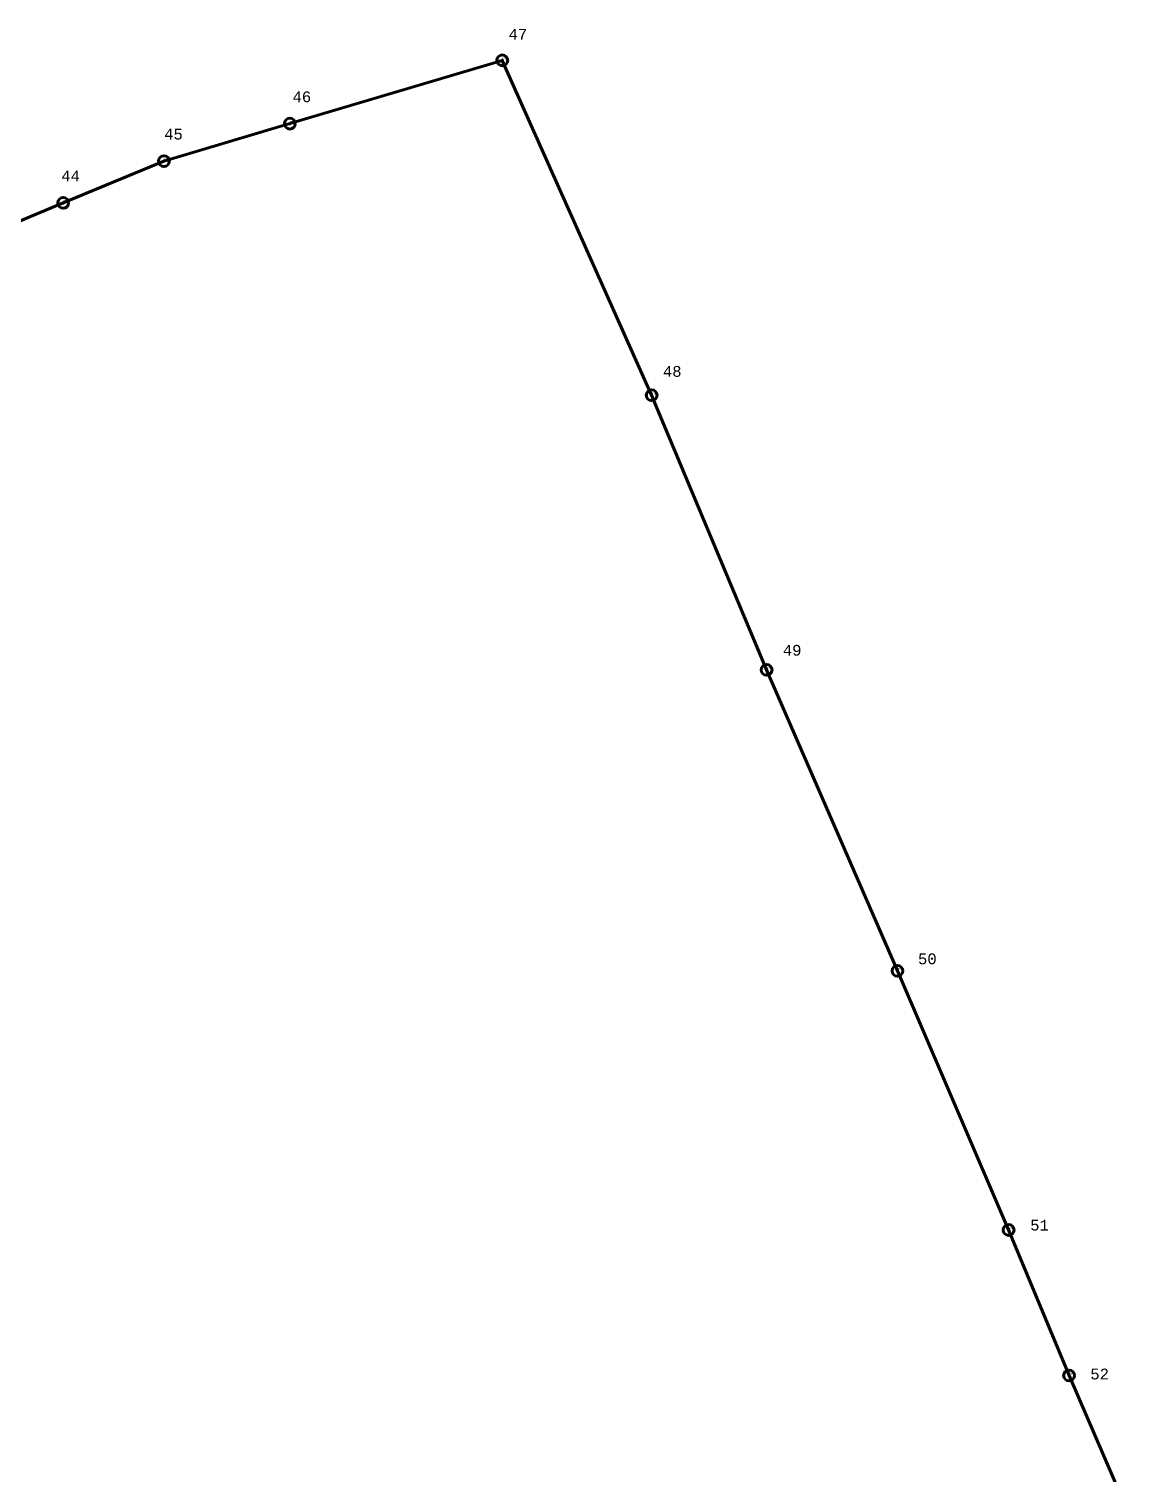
# Model space of a CAD drawing. Header units: millimetres. Extents: x 603181 to 604957, y 1305436 to 1306387.
# Drawn here: x 603434 to 603687, y 1306052.1 to 1306386.8 of the extents above; entities that cross this region are included whole.
import ezdxf

# ---------------------------------------------------------------- set-up
doc = ezdxf.new("R2010")
doc.units = ezdxf.units.MM
doc.header["$PDMODE"] = 32
doc.header["$PDSIZE"] = 2.5
doc.layers.get('0').update_dxf_attribs({"color": 1, "linetype": 'CONTINUOUS', "lineweight": 100})
doc.layers.add('CVL_PUNTO', color=2, linetype='CONTINUOUS')
doc.layers.add('CVL_PUNTO_NUM', color=2, linetype='CONTINUOUS')
doc.layers.add('Point', color=5, linetype='CONTINUOUS', lineweight=100)
doc.layers.add('Point_Name', color=1, linetype='CONTINUOUS', lineweight=100)
doc.styles.add('MONOTXT4', font='monotxt4.shx')
doc.styles.get("Standard").update_dxf_attribs({"font": 'arial.ttf', "width": 0.65})

msp = doc.modelspace()

# ---------------------------------------------------------------- linework, layer by layer
at = {"color": 2, "elevation": 210.46}
msp.add_lwpolyline([(603396.28, 1306327.44), (603441.9, 1306346.55), (603465.24, 1306356.22), (603494.41, 1306364.9), (603543.61, 1306379.56), (603578.21, 1306301.99), (603604.84, 1306238.38), (603635.14, 1306168.67), (603660.9, 1306108.65), (603674.9, 1306074.95), (603686.95, 1306046.99)], dxfattribs=at)
at = {"layer": 'CVL_PUNTO', "color": 2}
for p in [(603543.61, 1306379.56), (603494.41, 1306364.9), (603465.24, 1306356.22), (603441.9, 1306346.55), (603578.21, 1306301.99), (603604.84, 1306238.38), (603635.14, 1306168.67), (603660.9, 1306108.65), (603674.9, 1306074.95)]:
    msp.add_point(p, dxfattribs=at)
at = {"layer": 'Point'}
for p in [(603543.61, 1306379.56, 235.06), (603494.41, 1306364.9, 226.21), (603465.24, 1306356.22, 225.77), (603441.9, 1306346.55, 227.2), (603578.21, 1306301.99, 221.86), (603604.84, 1306238.38, 218.76), (603635.14, 1306168.67, 216.24), (603660.9, 1306108.65, 214.28), (603674.9, 1306074.95, 212.68)]:
    msp.add_point(p, dxfattribs=at)

# ---------------------------------------------------------------- texts
at = {"layer": 'CVL_PUNTO_NUM', "color": 2, "style": 'MONOTXT4'}
for s, p in [('47', (603545.06, 1306384.34)), ('46', (603495.02, 1306369.86)), ('45', (603465.28, 1306361.22)), ('44', (603441.44, 1306351.53)), ('48', (603580.82, 1306306.26)), ('49', (603608.6, 1306241.67)), ('50', (603639.91, 1306170.19)), ('51', (603665.9, 1306108.51)), ('52', (603679.82, 1306074.03))]:
    msp.add_text(s, height=2.5, dxfattribs=at).set_placement(p)
at = {"layer": 'Point_Name'}
for s, p in [('p49', (603543.61, 1306379.81)), ('p48', (603494.41, 1306365.15)), ('p47', (603465.24, 1306356.47)), ('p46', (603441.9, 1306346.8)), ('p50', (603578.21, 1306302.24)), ('p51', (603604.84, 1306238.63)), ('p52', (603635.14, 1306168.92)), ('p53', (603660.9, 1306108.9)), ('p54', (603674.9, 1306075.2))]:
    msp.add_text(s, height=0.5, dxfattribs=at).set_placement(p)

doc.saveas('drawing.dxf')
